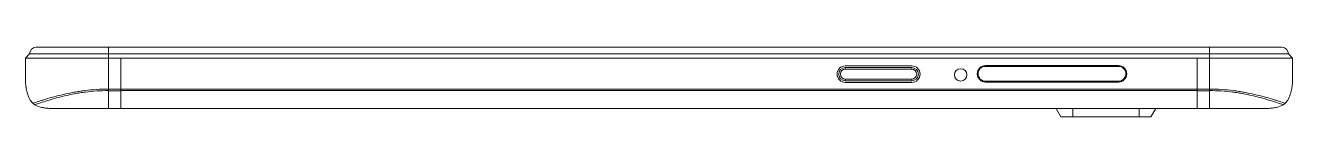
# Paper-space layout '_Left' of a CAD drawing. Header units: millimetres. Extents: x -76 to 76, y -1 to 7.
import ezdxf

# ---------------------------------------------------------------- set-up
doc = ezdxf.new("R2010")
doc.units = ezdxf.units.MM

psp = doc.layouts.new('_Left')

# ---------------------------------------------------------------- linework, layer by layer
at = {"color": 7, "linetype": 'Continuous', "lineweight": 15}
for p, q in [((-75.85, 6.6), (-76.35, 6.1)), ((-75.85, 6.6), (75.85, 6.6)), ((-75.05, 7.4), (75.05, 7.4)), ((-66.35, 2.14), (-66.35, 7.4)), ((66.35, 2.14), (66.35, 7.4)), ((76.35, 6.1), (75.85, 6.6)), ((76.35, 6.1), (-76.35, 6.1)), ((-76.35, 3.16), (-76.35, 6.1)), ((-66.35, 6.1), (-64.85, 6.1)), ((-64.85, 2.14), (-64.85, 6.1)), ((30.45, 5.15), (22.45, 5.15)), ((22.45, 4.95), (30.45, 4.95)), ((22.45, 4.95), (22.45, 4.75)), ((30.45, 4.75), (22.45, 4.75)), ((30.45, 4.95), (30.45, 4.75)), ((55.35, 5.19), (39.35, 5.19)), ((55.35, 5.09), (39.35, 5.09)), ((64.85, 2.14), (64.85, 6.1)), ((76.35, 6.1), (76.35, 3.16)), ((22.45, 3.55), (30.45, 3.55)), ((22.45, 3.55), (22.45, 3.35)), ((30.45, 3.35), (22.45, 3.35)), ((22.45, 3.15), (30.45, 3.15)), ((30.45, 3.55), (30.45, 3.35)), ((39.35, 3.29), (55.35, 3.29)), ((39.35, 3.19), (55.35, 3.19)), ((-76.18, 2.15), (-76.18, 2.13)), ((-66.35, 2.34), (66.35, 2.34)), ((-64.85, 2.14), (-66.35, 2.14)), ((64.85, 2.16), (-64.85, 2.16)), ((64.85, 2.14), (66.35, 2.14)), ((-73.34, 0), (-70.07, 0)), ((-69.98, 0), (-66.35, 0)), ((-64.85, 0), (64.85, 0)), ((48.43, -1), (47.85, 0)), ((49.85, 0), (49.85, -1)), ((57.85, 0), (57.85, -1)), ((59.85, 0), (59.27, -1)), ((66.35, 0), (69.98, 0)), ((70.07, 0), (73.34, 0)), ((-64.85, 0), (-66.35, 0)), ((-64.85, -0.02), (-66.35, -0.02)), ((59.27, -1), (48.43, -1)), ((64.85, 0), (66.35, 0)), ((64.85, -0.02), (66.35, -0.02))]:
    psp.add_line(p, q, dxfattribs=at)
psp.add_circle((36.35, 4.06), 0.75, dxfattribs=at)
for centre, radius, start, end in [((-75.05, 6.6), 0.8, 90, 180), ((75.05, 6.6), 0.8, 360, 90), ((22.45, 4.15), 1, 90, 270), ((22.45, 4.15), 0.8, 90, 270), ((22.45, 4.15), 0.6, 90, 270), ((30.45, 4.15), 1, 270, 90), ((30.45, 4.15), 0.8, 270, 90), ((30.45, 4.15), 0.6, 270, 90), ((39.35, 4.19), 1, 90, 270), ((39.35, 4.19), 0.9, 90, 270), ((55.35, 4.19), 1, 270, 90), ((55.35, 4.19), 0.9, 270, 90)]:
    psp.add_arc(centre, radius, start, end, dxfattribs=at)
for points, knots in [([(-75.43, 0.62), (-75.6, 0.77), (-75.74, 0.96), (-75.96, 1.39), (-76.05, 1.64), (-76.16, 2.02), (-76.19, 2.16), (-76.24, 2.42), (-76.26, 2.55), (-76.3, 2.8), (-76.32, 2.92), (-76.34, 3.05), (-76.34, 3.09), (-76.35, 3.14), (-76.35, 3.16), (-76.35, 3.16)], [0, 0, 0, 0, 0.25, 0.25, 0.5, 0.5, 0.625, 0.625, 0.75, 0.75, 0.875, 0.875, 0.9375, 0.9375, 1, 1, 1, 1]), ([(76.35, 3.16), (76.35, 3.16), (76.35, 3.14), (76.34, 3.09), (76.34, 3.05), (76.32, 2.92), (76.3, 2.8), (76.26, 2.55), (76.24, 2.42), (76.19, 2.16), (76.16, 2.03), (76.05, 1.64), (75.96, 1.4), (75.74, 0.96), (75.6, 0.77), (75.43, 0.62)], [0, 0, 0, 0, 0.0625, 0.0625, 0.125, 0.125, 0.25, 0.25, 0.375, 0.375, 0.5, 0.5, 0.75, 0.75, 1, 1, 1, 1]), ([(-76.26, 2.51), (-76.26, 2.52), (-76.27, 2.56), (-76.28, 2.64), (-76.29, 2.7), (-76.29, 2.7)], [0, 0, 0, 0, 0.417874, 0.997455, 1, 1, 1, 1]), ([(-75.43, 0.62), (-75.24, 0.69), (-75.01, 0.77), (-74.62, 0.9), (-74.48, 0.94), (-74.2, 1.03), (-74.05, 1.08), (-73.59, 1.22), (-73.26, 1.31), (-72.55, 1.51), (-72.16, 1.6), (-71.37, 1.78), (-70.95, 1.87), (-70.31, 1.99), (-70.09, 2.03), (-69.64, 2.1), (-69.41, 2.13), (-68.27, 2.28), (-67.32, 2.34), (-66.35, 2.34)], [0, 0, 0, 0, 0.125, 0.125, 0.1875, 0.1875, 0.25, 0.25, 0.375, 0.375, 0.5, 0.5, 0.625, 0.625, 0.6875, 0.6875, 0.75, 0.75, 1, 1, 1, 1]), ([(-66.35, 2.16), (-67.3, 2.16), (-68.21, 2.1), (-69.33, 1.95), (-69.55, 1.92), (-69.99, 1.85), (-70.2, 1.81), (-70.83, 1.69), (-71.23, 1.61), (-72, 1.42), (-72.38, 1.33), (-73.07, 1.14), (-73.39, 1.04), (-74, 0.86), (-74.28, 0.77), (-74.78, 0.59), (-75.01, 0.52), (-75.2, 0.44)], [0, 0, 0, 0, 0.25, 0.25, 0.3125, 0.3125, 0.375, 0.375, 0.5, 0.5, 0.625, 0.625, 0.75, 0.75, 0.875, 0.875, 1, 1, 1, 1]), ([(-66.35, 0.49), (-66.35, 0.52), (-66.35, 0.58), (-66.35, 0.68), (-66.35, 0.79), (-66.35, 0.91), (-66.35, 1.04), (-66.35, 1.18), (-66.35, 1.32), (-66.35, 1.47), (-66.35, 1.63), (-66.35, 1.8), (-66.35, 1.97), (-66.35, 2.1), (-66.35, 2.16)], [0, 0, 0, 0, 0.088721, 0.176342, 0.262896, 0.348417, 0.432942, 0.516508, 0.599153, 0.680917, 0.761841, 0.841966, 0.921338, 1, 1, 1, 1]), ([(-66.35, 2.14), (-66.35, 1.75), (-66.35, 1.08), (-66.35, 0.29), (-66.35, 0.05), (-66.35, 0)], [0, 0, 0, 0, 0.274999, 0.555154, 1, 1, 1, 1]), ([(-64.85, 2.14), (-64.85, 1.75), (-64.85, 1.08), (-64.85, 0.29), (-64.85, 0.05), (-64.85, 0)], [0, 0, 0, 0, 0.274999, 0.555154, 1, 1, 1, 1]), ([(64.85, 2.14), (64.85, 1.75), (64.85, 1.08), (64.85, 0.29), (64.85, 0.05), (64.85, 0)], [0, 0, 0, 0, 0.274999, 0.555154, 1, 1, 1, 1]), ([(66.35, 2.34), (67.32, 2.34), (68.27, 2.28), (69.41, 2.13), (69.64, 2.1), (70.09, 2.03), (70.31, 1.99), (70.95, 1.87), (71.37, 1.78), (72.16, 1.6), (72.55, 1.51), (73.26, 1.31), (73.59, 1.22), (74.05, 1.08), (74.2, 1.03), (74.48, 0.94), (74.62, 0.9), (75.01, 0.77), (75.24, 0.69), (75.43, 0.62)], [0, 0, 0, 0, 0.25, 0.25, 0.3125, 0.3125, 0.375, 0.375, 0.5, 0.5, 0.625, 0.625, 0.75, 0.75, 0.8125, 0.8125, 0.875, 0.875, 1, 1, 1, 1]), ([(75.2, 0.44), (75.01, 0.52), (74.78, 0.59), (74.28, 0.77), (74, 0.86), (73.39, 1.04), (73.07, 1.14), (72.38, 1.33), (72, 1.42), (71.23, 1.61), (70.83, 1.69), (70.2, 1.81), (69.99, 1.85), (69.55, 1.92), (69.33, 1.95), (68.21, 2.1), (67.3, 2.16), (66.35, 2.16)], [0, 0, 0, 0, 0.125, 0.125, 0.25, 0.25, 0.375, 0.375, 0.5, 0.5, 0.625, 0.625, 0.6875, 0.6875, 0.75, 0.75, 1, 1, 1, 1]), ([(66.35, 2.14), (66.35, 1.75), (66.35, 1.08), (66.35, 0.29), (66.35, 0.05), (66.35, 0)], [0, 0, 0, 0, 0.274999, 0.555154, 1, 1, 1, 1]), ([(-75.2, 0.44), (-75.21, 0.45), (-75.23, 0.46), (-75.27, 0.49), (-75.3, 0.51), (-75.35, 0.55), (-75.37, 0.57), (-75.41, 0.6), (-75.42, 0.61), (-75.43, 0.62)], [0, 0, 0, 0, 0.25, 0.25, 0.5, 0.5, 0.75, 0.75, 1, 1, 1, 1]), ([(-75.2, 0.44), (-74.99, 0.3), (-74.73, 0.2), (-74.26, 0.09), (-74.09, 0.07), (-73.82, 0.03), (-73.72, 0.03), (-73.53, 0.01), (-73.43, 0), (-73.34, 0)], [0, 0, 0, 0, 0.5, 0.5, 0.75, 0.75, 0.875, 0.875, 1, 1, 1, 1]), ([(-70.07, 0), (-70.05, 0), (-70.02, 0), (-69.99, 0), (-69.98, 0)], [0, 0, 0, 0, 0.501543, 1, 1, 1, 1]), ([(69.98, 0), (69.99, 0), (70.02, 0), (70.05, 0), (70.07, 0)], [0, 0, 0, 0, 0.498457, 1, 1, 1, 1]), ([(73.34, 0), (73.43, 0), (73.53, 0.01), (73.72, 0.03), (73.82, 0.03), (74.09, 0.07), (74.26, 0.09), (74.73, 0.2), (74.99, 0.3), (75.2, 0.44)], [0, 0, 0, 0, 0.125, 0.125, 0.25, 0.25, 0.5, 0.5, 1, 1, 1, 1]), ([(75.43, 0.62), (75.42, 0.61), (75.41, 0.6), (75.37, 0.57), (75.35, 0.55), (75.3, 0.51), (75.27, 0.49), (75.23, 0.46), (75.21, 0.45), (75.2, 0.44)], [0, 0, 0, 0, 0.25, 0.25, 0.5, 0.5, 0.75, 0.75, 1, 1, 1, 1])]:
    psp.add_open_spline(points, degree=3, knots=knots, dxfattribs=at)
psp.add_open_spline([(-64.85, 1.16), (-64.85, 0.88), (-64.85, 0.66), (-64.85, 0.49)], degree=3, dxfattribs=at)

doc.saveas('drawing.dxf')
